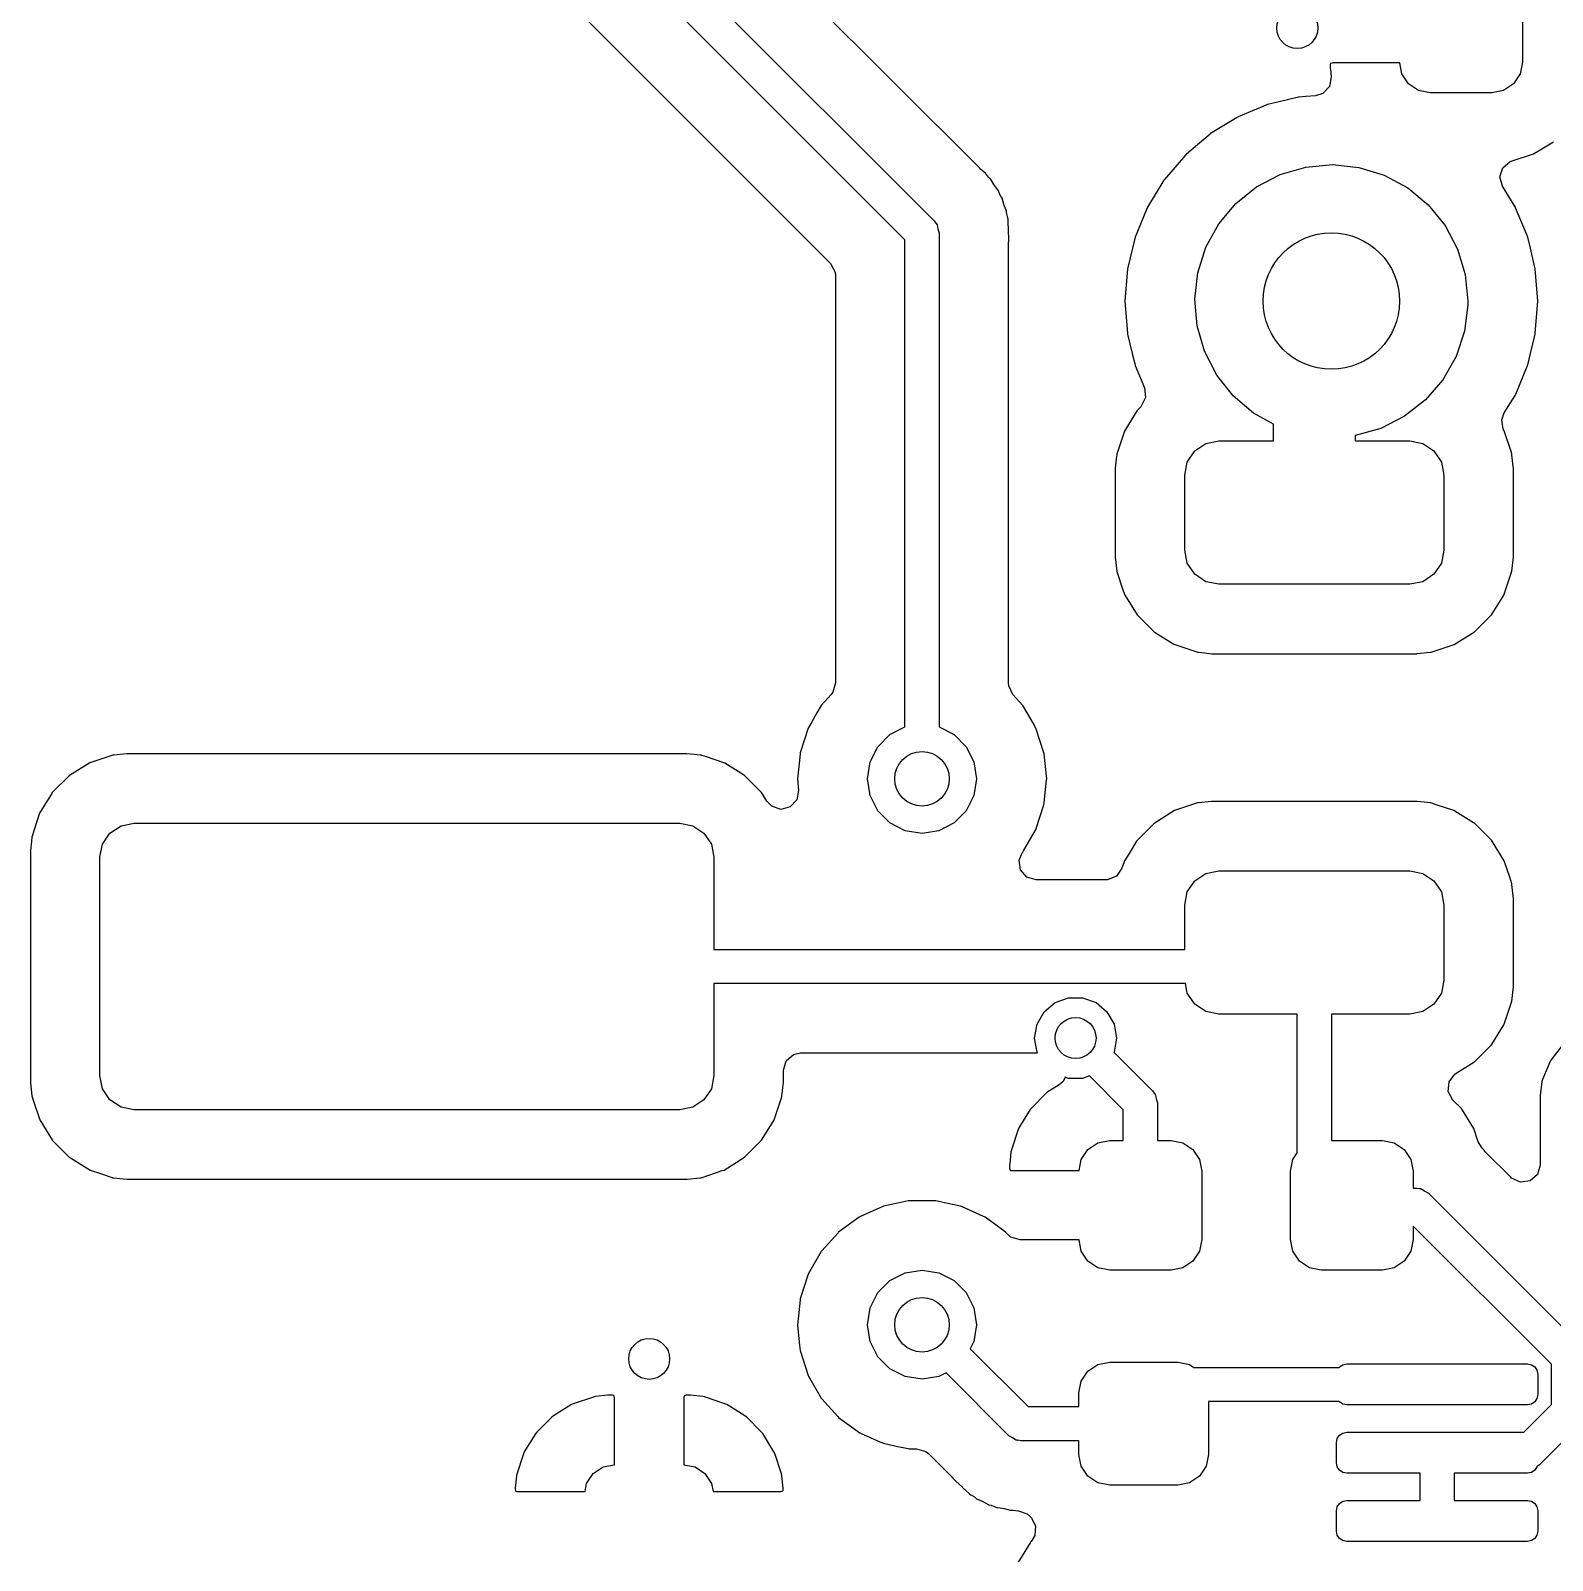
# Model space of a CAD drawing. Extents: x 1.82 to 8.48, y -4.98 to -0.82.
# Drawn here: x 4.2014 to 4.6405, y -2.2825 to -1.8413 of the extents above; entities that cross this region are included whole.
import ezdxf

# ---------------------------------------------------------------- set-up
doc = ezdxf.new("R2010")
doc.units = 0
doc.header["$MEASUREMENT"] = 0
doc.layers.add('BLACK', color=7, linetype='CONTINUOUS')

msp = doc.modelspace()

# ---------------------------------------------------------------- linework, layer by layer
at = {"layer": 'BLACK', "linetype": 'CONTINUOUS'}
for p, q in [((4.45374, -1.90164), (4.30406, -1.75197)), ((4.31798, -1.75197), (4.46214, -1.89613)), ((4.29722, -1.77344), (4.43227, -1.90848)), ((4.4753, -1.88097), (4.42416, -1.82984)), ((4.63189, -1.83071), (4.63189, -1.85039)), ((4.57652, -1.85078), (4.57646, -1.85108)), ((4.57646, -1.85108), (4.57646, -1.85218)), ((4.57646, -1.85218), (4.57647, -1.85244)), ((4.57647, -1.85244), (4.5767, -1.85462)), ((4.57657, -1.85073), (4.57652, -1.85078)), ((4.57717, -1.85055), (4.57657, -1.85073)), ((4.59649, -1.85055), (4.57717, -1.85055)), ((4.59713, -1.85378), (4.59649, -1.85055)), ((4.63189, -1.85039), (4.63122, -1.85378)), ((4.57619, -1.85737), (4.57428, -1.85941)), ((4.5767, -1.85462), (4.57619, -1.85737)), ((4.59905, -1.85666), (4.59713, -1.85378)), ((4.60193, -1.85858), (4.59905, -1.85666)), ((4.6293, -1.85666), (4.62642, -1.85858)), ((4.63122, -1.85378), (4.6293, -1.85666)), ((4.56172, -1.86183), (4.55836, -1.86263)), ((4.56726, -1.8605), (4.56172, -1.86183)), ((4.56745, -1.86045), (4.56726, -1.8605)), ((4.56726, -1.8605), (4.56726, -1.8605)), ((4.56938, -1.8603), (4.56745, -1.86045)), ((4.57215, -1.86008), (4.56938, -1.8603)), ((4.57428, -1.85941), (4.57215, -1.86008)), ((4.60531, -1.85925), (4.60193, -1.85858)), ((4.62303, -1.85925), (4.60531, -1.85925)), ((4.62642, -1.85858), (4.62303, -1.85925)), ((4.54956, -1.86631), (4.54192, -1.87099)), ((4.54973, -1.86621), (4.54956, -1.86631)), ((4.54991, -1.86614), (4.54973, -1.86621)), ((4.55818, -1.86271), (4.54991, -1.86614)), ((4.54991, -1.86614), (4.54991, -1.86614)), ((4.55836, -1.86263), (4.55818, -1.86271)), ((4.55818, -1.86271), (4.55818, -1.86271)), ((4.54192, -1.87099), (4.54176, -1.8711)), ((4.54192, -1.87099), (4.54192, -1.87099)), ((4.53812, -1.8742), (4.535, -1.87687)), ((4.54176, -1.8711), (4.53812, -1.8742)), ((4.6356, -1.87655), (4.64083, -1.87332)), ((4.53465, -1.87717), (4.52858, -1.88427)), ((4.535, -1.87687), (4.53465, -1.87717)), ((4.62624, -1.88081), (4.6284, -1.87902)), ((4.6284, -1.87902), (4.62897, -1.87884)), ((4.62897, -1.87883), (4.63508, -1.8768)), ((4.62897, -1.87884), (4.62897, -1.87883)), ((4.63508, -1.8768), (4.6356, -1.87655)), ((4.47565, -1.88129), (4.4753, -1.88097)), ((4.47699, -1.8824), (4.47565, -1.88129)), ((4.47728, -1.88281), (4.47699, -1.8824)), ((4.47746, -1.88304), (4.47728, -1.88281)), ((4.47796, -1.88363), (4.47746, -1.88304)), ((4.47853, -1.8842), (4.47796, -1.88363)), ((4.47868, -1.88447), (4.47853, -1.8842)), ((4.55521, -1.88635), (4.56202, -1.88279)), ((4.56202, -1.88279), (4.56939, -1.88062)), ((4.56939, -1.88062), (4.57705, -1.87992)), ((4.57705, -1.87992), (4.58469, -1.88073)), ((4.58469, -1.88073), (4.59203, -1.883)), ((4.59203, -1.883), (4.59879, -1.88665)), ((4.6254, -1.88347), (4.62624, -1.88081)), ((4.62613, -1.88617), (4.6254, -1.88347)), ((4.47941, -1.8857), (4.47868, -1.88447)), ((4.47868, -1.88447), (4.47868, -1.88447)), ((4.47967, -1.88609), (4.47941, -1.8857)), ((4.48069, -1.8875), (4.47967, -1.88609)), ((4.48098, -1.88824), (4.48069, -1.8875)), ((4.48133, -1.88894), (4.48098, -1.88824)), ((4.52847, -1.88444), (4.524, -1.89174)), ((4.52858, -1.88427), (4.52847, -1.88444)), ((4.52847, -1.88444), (4.52847, -1.88444)), ((4.54923, -1.89116), (4.55521, -1.88635)), ((4.59879, -1.88665), (4.60471, -1.89155)), ((4.62975, -1.89208), (4.62613, -1.88617)), ((4.48156, -1.88933), (4.48133, -1.88894)), ((4.48173, -1.88962), (4.48156, -1.88933)), ((4.48203, -1.89063), (4.48173, -1.88962)), ((4.48222, -1.89129), (4.48203, -1.89063)), ((4.48237, -1.89174), (4.48222, -1.89129)), ((4.4829, -1.89306), (4.48237, -1.89174)), ((4.48301, -1.89335), (4.4829, -1.89306)), ((4.4829, -1.89306), (4.4829, -1.89306)), ((4.52362, -1.89243), (4.52081, -1.89921)), ((4.52369, -1.89225), (4.52362, -1.89243)), ((4.52362, -1.89243), (4.52362, -1.89243)), ((4.524, -1.89174), (4.52369, -1.89225)), ((4.54429, -1.89705), (4.54923, -1.89116)), ((4.60471, -1.89155), (4.60956, -1.8975)), ((4.62985, -1.89225), (4.62975, -1.89208)), ((4.62975, -1.89208), (4.62975, -1.89208)), ((4.62993, -1.89243), (4.62985, -1.89225)), ((4.63274, -1.89921), (4.62993, -1.89243)), ((4.62993, -1.89243), (4.62993, -1.89243)), ((4.46214, -1.89613), (4.46267, -1.89683)), ((4.46267, -1.89683), (4.4628, -1.89695)), ((4.4628, -1.89695), (4.46283, -1.89705)), ((4.46283, -1.89705), (4.46299, -1.89726)), ((4.46299, -1.89726), (4.46324, -1.89844)), ((4.48305, -1.89366), (4.48301, -1.89335)), ((4.48311, -1.89415), (4.48305, -1.89366)), ((4.48327, -1.89491), (4.48311, -1.89415)), ((4.4834, -1.89537), (4.48327, -1.89491)), ((4.48349, -1.89567), (4.4834, -1.89537)), ((4.4834, -1.89537), (4.4834, -1.89537)), ((4.48354, -1.89729), (4.48349, -1.89567)), ((4.48355, -1.89741), (4.48354, -1.89729)), ((4.48358, -1.89788), (4.48355, -1.89741)), ((4.54059, -1.90378), (4.54429, -1.89705)), ((4.60956, -1.8975), (4.61317, -1.90429)), ((4.45374, -2.04214), (4.45374, -1.90164)), ((4.46324, -1.89844), (4.46358, -1.89961)), ((4.46358, -1.89961), (4.46358, -2.04214)), ((4.4836, -1.89804), (4.48358, -1.89788)), ((4.4836, -1.89914), (4.4836, -1.89804)), ((4.4836, -1.89929), (4.4836, -1.89914)), ((4.48366, -1.90103), (4.4836, -1.89929)), ((4.48369, -1.90197), (4.48366, -1.90103)), ((4.52011, -1.90088), (4.51936, -1.90404)), ((4.52081, -1.89921), (4.52011, -1.90088)), ((4.63343, -1.90088), (4.63274, -1.89921)), ((4.63419, -1.90404), (4.63343, -1.90088)), ((4.4836, -1.90271), (4.48362, -1.90227)), ((4.4836, -2.02943), (4.4836, -1.90271)), ((4.48362, -1.90227), (4.48369, -1.90197)), ((4.51936, -1.90404), (4.51803, -1.90957)), ((4.53826, -1.91111), (4.54059, -1.90378)), ((4.61317, -1.90429), (4.61539, -1.91164)), ((4.63552, -1.90957), (4.63419, -1.90404)), ((4.43227, -1.90848), (4.43361, -1.91094)), ((4.51793, -1.90997), (4.5172, -1.91929)), ((4.51803, -1.90957), (4.51793, -1.90997)), ((4.63561, -1.90997), (4.63552, -1.90957)), ((4.63635, -1.91929), (4.63561, -1.90997)), ((4.43361, -1.91094), (4.43372, -1.91199)), ((4.43372, -1.91199), (4.43372, -2.02943)), ((4.53741, -1.91874), (4.53826, -1.91111)), ((4.61539, -1.91164), (4.61614, -1.91929)), ((4.5172, -1.91929), (4.51793, -1.92861)), ((4.53805, -1.9264), (4.53741, -1.91874)), ((4.61614, -1.91929), (4.61613, -1.92039)), ((4.63561, -1.92861), (4.63635, -1.91929)), ((4.61613, -1.92039), (4.61516, -1.92801)), ((4.54017, -1.93378), (4.53805, -1.9264)), ((4.61516, -1.92801), (4.61274, -1.9353)), ((4.51793, -1.92861), (4.51798, -1.9288)), ((4.51798, -1.9288), (4.51798, -1.9288)), ((4.51798, -1.9288), (4.51931, -1.93437)), ((4.63423, -1.93437), (4.63557, -1.9288)), ((4.63557, -1.9288), (4.63561, -1.92861)), ((4.63557, -1.9288), (4.63557, -1.9288)), ((4.51931, -1.93437), (4.52011, -1.9377)), ((4.54368, -1.94062), (4.54017, -1.93378)), ((4.61274, -1.9353), (4.60894, -1.94199)), ((4.63343, -1.9377), (4.63423, -1.93437)), ((4.52011, -1.9377), (4.52019, -1.93788)), ((4.52019, -1.93788), (4.52019, -1.93788)), ((4.52019, -1.93788), (4.52287, -1.94435)), ((4.54845, -1.94664), (4.54368, -1.94062)), ((4.62995, -1.9461), (4.63335, -1.93788)), ((4.63335, -1.93788), (4.63343, -1.9377)), ((4.63335, -1.93788), (4.63335, -1.93788)), ((4.52287, -1.94435), (4.52317, -1.94713)), ((4.60894, -1.94199), (4.60392, -1.9478)), ((4.52121, -1.95034), (4.5207, -1.95085)), ((4.5218, -1.94975), (4.52121, -1.95034)), ((4.52317, -1.94713), (4.5218, -1.94975)), ((4.5543, -1.95162), (4.54845, -1.94664)), ((4.60392, -1.9478), (4.59787, -1.95253)), ((4.62664, -1.95157), (4.62975, -1.9465)), ((4.62975, -1.9465), (4.62985, -1.94634)), ((4.62975, -1.9465), (4.62975, -1.9465)), ((4.62985, -1.94634), (4.62995, -1.9461)), ((4.52055, -1.9511), (4.51819, -1.95491)), ((4.5207, -1.95085), (4.52055, -1.9511)), ((4.52055, -1.9511), (4.52055, -1.9511)), ((4.56004, -1.95483), (4.5543, -1.95162)), ((4.56004, -1.95965), (4.56004, -1.95483)), ((4.59787, -1.95253), (4.59101, -1.956)), ((4.62596, -1.95351), (4.62664, -1.95157)), ((4.62638, -1.95627), (4.62596, -1.95351)), ((4.51626, -1.95913), (4.51513, -1.96254)), ((4.51704, -1.95678), (4.51626, -1.95913)), ((4.51819, -1.95491), (4.51704, -1.95678)), ((4.59101, -1.956), (4.58366, -1.95805)), ((4.58366, -1.95805), (4.58366, -1.95965)), ((4.62648, -1.95649), (4.62638, -1.95627)), ((4.62664, -1.95673), (4.62648, -1.95649)), ((4.62673, -1.95701), (4.62664, -1.95673)), ((4.62863, -1.96272), (4.62673, -1.95701)), ((4.62673, -1.95701), (4.62673, -1.95701)), ((4.51482, -1.96366), (4.51479, -1.964)), ((4.51485, -1.96339), (4.51482, -1.96366)), ((4.51482, -1.96366), (4.51482, -1.96366)), ((4.51513, -1.96254), (4.51485, -1.96339)), ((4.5352, -1.96572), (4.53733, -1.96253)), ((4.53733, -1.96253), (4.54052, -1.96039)), ((4.54052, -1.96039), (4.54429, -1.95965)), ((4.54429, -1.95965), (4.56004, -1.95965)), ((4.58366, -1.95965), (4.59941, -1.95965)), ((4.59941, -1.95965), (4.60318, -1.96039)), ((4.60318, -1.96039), (4.60637, -1.96253)), ((4.60637, -1.96253), (4.6085, -1.96572)), ((4.62884, -1.96334), (4.62863, -1.96272)), ((4.62887, -1.96361), (4.62884, -1.96334)), ((4.62922, -1.96705), (4.62887, -1.96361)), ((4.62887, -1.96361), (4.62887, -1.96361)), ((4.51479, -1.964), (4.51443, -1.9675)), ((4.51443, -1.9675), (4.51443, -1.99313)), ((4.53445, -1.96949), (4.5352, -1.96572)), ((4.6085, -1.96572), (4.60925, -1.96949)), ((4.62927, -1.9675), (4.62922, -1.96705)), ((4.62927, -1.99313), (4.62927, -1.9675)), ((4.53445, -1.99114), (4.53445, -1.96949)), ((4.60925, -1.96949), (4.60925, -1.99114)), ((4.51443, -1.99313), (4.51486, -1.99729)), ((4.5352, -1.99491), (4.53445, -1.99114)), ((4.60925, -1.99114), (4.6085, -1.99491)), ((4.62885, -1.99724), (4.62927, -1.99313)), ((4.51486, -1.99729), (4.51495, -1.99755)), ((4.51495, -1.99755), (4.51495, -1.99755)), ((4.51495, -1.99755), (4.51654, -2.00232)), ((4.53733, -1.9981), (4.5352, -1.99491)), ((4.54052, -2.00024), (4.53733, -1.9981)), ((4.60637, -1.9981), (4.60318, -2.00024)), ((4.6085, -1.99491), (4.60637, -1.9981)), ((4.62666, -2.00385), (4.62857, -1.99809)), ((4.62857, -1.99809), (4.62877, -1.9975)), ((4.62877, -1.9975), (4.62885, -1.99724)), ((4.62877, -1.9975), (4.62877, -1.9975)), ((4.51654, -2.00232), (4.51706, -2.0039)), ((4.54429, -2.00098), (4.54052, -2.00024)), ((4.59941, -2.00098), (4.54429, -2.00098)), ((4.60318, -2.00024), (4.59941, -2.00098)), ((4.51706, -2.0039), (4.52073, -2.00982)), ((4.62316, -2.00953), (4.62651, -2.00409)), ((4.62651, -2.00409), (4.62666, -2.00385)), ((4.62651, -2.00409), (4.62651, -2.00409)), ((4.52073, -2.00982), (4.52566, -2.01474)), ((4.61808, -2.0147), (4.623, -2.00978)), ((4.623, -2.00978), (4.62316, -2.00953)), ((4.52566, -2.01474), (4.5259, -2.01489)), ((4.5259, -2.01489), (4.5259, -2.01489)), ((4.5259, -2.01489), (4.5313, -2.01822)), ((4.61216, -2.01837), (4.61808, -2.0147)), ((4.5313, -2.01822), (4.53159, -2.01839)), ((4.53159, -2.01839), (4.53449, -2.01935)), ((4.53449, -2.01935), (4.53794, -2.0205)), ((4.53794, -2.0205), (4.53794, -2.0205)), ((4.53794, -2.0205), (4.53819, -2.02058)), ((4.53819, -2.02058), (4.53846, -2.02061)), ((4.53846, -2.02061), (4.53846, -2.02061)), ((4.53846, -2.02061), (4.54016, -2.02078)), ((4.54016, -2.02078), (4.54231, -2.021)), ((4.54231, -2.021), (4.60139, -2.021)), ((4.60139, -2.021), (4.60152, -2.02099)), ((4.60152, -2.02099), (4.60529, -2.0206)), ((4.60152, -2.02099), (4.60152, -2.02099)), ((4.60529, -2.0206), (4.60556, -2.02057)), ((4.60529, -2.0206), (4.60529, -2.0206)), ((4.60556, -2.02057), (4.60582, -2.02049)), ((4.60582, -2.02049), (4.61102, -2.01875)), ((4.60582, -2.02049), (4.60582, -2.02049)), ((4.61102, -2.01875), (4.61216, -2.01837)), ((4.43372, -2.02943), (4.43293, -2.03211)), ((4.48367, -2.03023), (4.4836, -2.02943)), ((4.43245, -2.03275), (4.42957, -2.03595)), ((4.43293, -2.03211), (4.43245, -2.03275)), ((4.48488, -2.03275), (4.48367, -2.03023)), ((4.48776, -2.03595), (4.48488, -2.03275)), ((4.42833, -2.03809), (4.42672, -2.04088)), ((4.42957, -2.03595), (4.42833, -2.03809)), ((4.48899, -2.03809), (4.48776, -2.03595)), ((4.4906, -2.04088), (4.48899, -2.03809)), ((4.42581, -2.04246), (4.42348, -2.04961)), ((4.42672, -2.04088), (4.42581, -2.04246)), ((4.4494, -2.04435), (4.45374, -2.04214)), ((4.46358, -2.04214), (4.46792, -2.04435)), ((4.49152, -2.04246), (4.4906, -2.04088)), ((4.49384, -2.04961), (4.49152, -2.04246)), ((4.44592, -2.04783), (4.4494, -2.04435)), ((4.46792, -2.04435), (4.4714, -2.04783)), ((4.22455, -2.05049), (4.21855, -2.0525)), ((4.22489, -2.05038), (4.22455, -2.05049)), ((4.22515, -2.05029), (4.22489, -2.05038)), ((4.22489, -2.05038), (4.22489, -2.05038)), ((4.22542, -2.05027), (4.22515, -2.05029)), ((4.22919, -2.04988), (4.22542, -2.05027)), ((4.22542, -2.05027), (4.22542, -2.05027)), ((4.22931, -2.04986), (4.22919, -2.04988)), ((4.22919, -2.04988), (4.22919, -2.04988)), ((4.39076, -2.04986), (4.22931, -2.04986)), ((4.39291, -2.05008), (4.39076, -2.04986)), ((4.39461, -2.05026), (4.39291, -2.05008)), ((4.39488, -2.05028), (4.39461, -2.05026)), ((4.39461, -2.05026), (4.39461, -2.05026)), ((4.39513, -2.05037), (4.39488, -2.05028)), ((4.39644, -2.0508), (4.39513, -2.05037)), ((4.39513, -2.05037), (4.39513, -2.05037)), ((4.40149, -2.05248), (4.39644, -2.0508)), ((4.42346, -2.04987), (4.42316, -2.0527)), ((4.42348, -2.04961), (4.42346, -2.04987)), ((4.42346, -2.04987), (4.42346, -2.04987)), ((4.44368, -2.05222), (4.44592, -2.04783)), ((4.4714, -2.04783), (4.47364, -2.05222)), ((4.49387, -2.04987), (4.49384, -2.04961)), ((4.49416, -2.0527), (4.49387, -2.04987)), ((4.49387, -2.04987), (4.49387, -2.04987)), ((4.21262, -2.05616), (4.2077, -2.06109)), ((4.21855, -2.0525), (4.21262, -2.05616)), ((4.40173, -2.05263), (4.40149, -2.05248)), ((4.40717, -2.05598), (4.40173, -2.05263)), ((4.40173, -2.05263), (4.40173, -2.05263)), ((4.40741, -2.05613), (4.40717, -2.05598)), ((4.41234, -2.06105), (4.40741, -2.05613)), ((4.42316, -2.0527), (4.4227, -2.05709)), ((4.44291, -2.05709), (4.44368, -2.05222)), ((4.47364, -2.05222), (4.47441, -2.05709)), ((4.49463, -2.05709), (4.49416, -2.0527)), ((4.42305, -2.06043), (4.42255, -2.06318)), ((4.4227, -2.05709), (4.42305, -2.06043)), ((4.44368, -2.06195), (4.44291, -2.05709)), ((4.47441, -2.05709), (4.47364, -2.06195)), ((4.49389, -2.06406), (4.4946, -2.05735)), ((4.4946, -2.05735), (4.49463, -2.05709)), ((4.4946, -2.05735), (4.4946, -2.05735)), ((4.20528, -2.06502), (4.20405, -2.06702)), ((4.20755, -2.06134), (4.20528, -2.06502)), ((4.2077, -2.06109), (4.20755, -2.06134)), ((4.20755, -2.06134), (4.20755, -2.06134)), ((4.41249, -2.06129), (4.41234, -2.06105)), ((4.4139, -2.06356), (4.41249, -2.06129)), ((4.41528, -2.06502), (4.4139, -2.06356)), ((4.41793, -2.06591), (4.41528, -2.06502)), ((4.42255, -2.06318), (4.42064, -2.06522)), ((4.44592, -2.06634), (4.44368, -2.06195)), ((4.47364, -2.06195), (4.4714, -2.06634)), ((4.49152, -2.07171), (4.49384, -2.06456)), ((4.49384, -2.06456), (4.49389, -2.06406)), ((4.53789, -2.06416), (4.5347, -2.06522)), ((4.53814, -2.06407), (4.53789, -2.06416)), ((4.53789, -2.06416), (4.53789, -2.06416)), ((4.53841, -2.06405), (4.53814, -2.06407)), ((4.54218, -2.06365), (4.53841, -2.06405)), ((4.53841, -2.06405), (4.53841, -2.06405)), ((4.54231, -2.06364), (4.54218, -2.06365)), ((4.54218, -2.06365), (4.54218, -2.06365)), ((4.60139, -2.06364), (4.54231, -2.06364)), ((4.60354, -2.06386), (4.60139, -2.06364)), ((4.60524, -2.06404), (4.60354, -2.06386)), ((4.60551, -2.06406), (4.60524, -2.06404)), ((4.60524, -2.06404), (4.60524, -2.06404)), ((4.60576, -2.06415), (4.60551, -2.06406)), ((4.60702, -2.06456), (4.60576, -2.06415)), ((4.60576, -2.06415), (4.60576, -2.06415)), ((4.61212, -2.06626), (4.60702, -2.06456)), ((4.20405, -2.06702), (4.20308, -2.06994)), ((4.42064, -2.06522), (4.41793, -2.06591)), ((4.4494, -2.06983), (4.44592, -2.06634)), ((4.4714, -2.06634), (4.46792, -2.06983)), ((4.53154, -2.06628), (4.52562, -2.06994)), ((4.5347, -2.06522), (4.53154, -2.06628)), ((4.61236, -2.06641), (4.61212, -2.06626)), ((4.6178, -2.06976), (4.61236, -2.06641)), ((4.61236, -2.06641), (4.61236, -2.06641)), ((4.20183, -2.0739), (4.20171, -2.07512)), ((4.20186, -2.07363), (4.20183, -2.0739)), ((4.20183, -2.0739), (4.20183, -2.0739)), ((4.20196, -2.07332), (4.20186, -2.07363)), ((4.20308, -2.06994), (4.20196, -2.07332)), ((4.22221, -2.07596), (4.22434, -2.07276)), ((4.22434, -2.07276), (4.22753, -2.07063)), ((4.22753, -2.07063), (4.2313, -2.06988)), ((4.2313, -2.06988), (4.38878, -2.06988)), ((4.38878, -2.06988), (4.39255, -2.07063)), ((4.39255, -2.07063), (4.39574, -2.07276)), ((4.39574, -2.07276), (4.39787, -2.07596)), ((4.45379, -2.07206), (4.4494, -2.06983)), ((4.45866, -2.07283), (4.45379, -2.07206)), ((4.46353, -2.07206), (4.45866, -2.07283)), ((4.46792, -2.06983), (4.46353, -2.07206)), ((4.48796, -2.07787), (4.49139, -2.07194)), ((4.49139, -2.07194), (4.49152, -2.07171)), ((4.49139, -2.07194), (4.49139, -2.07194)), ((4.52562, -2.06994), (4.5207, -2.07487)), ((4.61804, -2.06991), (4.6178, -2.06976)), ((4.61825, -2.07011), (4.61804, -2.06991)), ((4.62172, -2.07358), (4.61825, -2.07011)), ((4.62297, -2.07483), (4.62172, -2.07358)), ((4.20171, -2.07512), (4.20144, -2.07774)), ((4.20144, -2.07774), (4.20144, -2.1447)), ((4.22146, -2.07972), (4.22221, -2.07596)), ((4.39787, -2.07596), (4.39862, -2.07972)), ((4.4867, -2.08061), (4.48759, -2.07841)), ((4.48759, -2.07841), (4.48776, -2.07823)), ((4.48776, -2.07823), (4.48796, -2.07787)), ((4.52055, -2.07512), (4.5184, -2.0786)), ((4.5207, -2.07487), (4.52055, -2.07512)), ((4.52055, -2.07512), (4.52055, -2.07512)), ((4.62664, -2.08075), (4.62297, -2.07483)), ((4.22146, -2.14272), (4.22146, -2.07972)), ((4.39862, -2.07972), (4.39862, -2.1063)), ((4.4871, -2.08338), (4.4867, -2.08061)), ((4.51695, -2.08107), (4.51635, -2.08288)), ((4.51704, -2.0808), (4.51695, -2.08107)), ((4.5184, -2.0786), (4.51704, -2.0808)), ((4.62673, -2.08102), (4.62664, -2.08075)), ((4.62822, -2.08549), (4.62673, -2.08102)), ((4.48893, -2.08549), (4.4871, -2.08338)), ((4.49161, -2.08628), (4.48893, -2.08549)), ((4.51164, -2.08628), (4.49161, -2.08628)), ((4.51218, -2.08625), (4.51164, -2.08628)), ((4.51476, -2.08518), (4.51218, -2.08625)), ((4.51635, -2.08288), (4.51476, -2.08518)), ((4.5352, -2.08974), (4.53733, -2.08654)), ((4.53733, -2.08654), (4.54052, -2.08441)), ((4.54052, -2.08441), (4.54429, -2.08366)), ((4.54429, -2.08366), (4.59941, -2.08366)), ((4.59941, -2.08366), (4.60318, -2.08441)), ((4.60318, -2.08441), (4.60637, -2.08654)), ((4.60637, -2.08654), (4.6085, -2.08974)), ((4.62884, -2.08736), (4.62822, -2.08549)), ((4.53445, -2.0935), (4.5352, -2.08974)), ((4.6085, -2.08974), (4.60925, -2.0935)), ((4.62887, -2.08763), (4.62884, -2.08736)), ((4.62921, -2.09089), (4.62887, -2.08763)), ((4.62887, -2.08763), (4.62887, -2.08763)), ((4.62927, -2.09152), (4.62921, -2.09089)), ((4.62927, -2.11714), (4.62927, -2.09152)), ((4.53445, -2.1063), (4.53445, -2.0935)), ((4.60925, -2.0935), (4.60925, -2.11516)), ((4.39862, -2.1063), (4.53445, -2.1063)), ((4.53464, -2.11614), (4.39862, -2.11614)), ((4.39862, -2.11614), (4.39862, -2.14272)), ((4.5352, -2.11892), (4.53464, -2.11614)), ((4.60925, -2.11516), (4.6085, -2.11892)), ((4.62885, -2.12125), (4.62927, -2.11714)), ((4.4939, -2.12428), (4.49705, -2.12164)), ((4.49705, -2.12164), (4.5009, -2.12024)), ((4.5009, -2.12024), (4.505, -2.12024)), ((4.505, -2.12024), (4.50886, -2.12164)), ((4.50886, -2.12164), (4.512, -2.12428)), ((4.53733, -2.12212), (4.5352, -2.11892)), ((4.54052, -2.12425), (4.53733, -2.12212)), ((4.60637, -2.12212), (4.60318, -2.12425)), ((4.6085, -2.11892), (4.60637, -2.12212)), ((4.62666, -2.12786), (4.62885, -2.12125)), ((4.49185, -2.12783), (4.4939, -2.12428)), ((4.512, -2.12428), (4.51405, -2.12783)), ((4.54429, -2.125), (4.54052, -2.12425)), ((4.56693, -2.125), (4.54429, -2.125)), ((4.56693, -2.16495), (4.56693, -2.125)), ((4.59941, -2.125), (4.57677, -2.125)), ((4.57677, -2.125), (4.57677, -2.16142)), ((4.60318, -2.12425), (4.59941, -2.125)), ((4.49114, -2.13187), (4.49185, -2.12783)), ((4.51405, -2.12783), (4.51476, -2.13187)), ((4.62316, -2.13355), (4.62651, -2.12811)), ((4.62651, -2.12811), (4.62666, -2.12786)), ((4.62651, -2.12811), (4.62651, -2.12811)), ((4.49185, -2.13591), (4.49114, -2.13187)), ((4.51476, -2.13187), (4.51405, -2.13591)), ((4.61808, -2.13872), (4.623, -2.13379)), ((4.623, -2.13379), (4.62316, -2.13355)), ((4.64337, -2.13399), (4.64009, -2.13827)), ((4.41864, -2.14112), (4.41943, -2.13844)), ((4.41943, -2.13844), (4.42154, -2.13661)), ((4.42154, -2.13661), (4.4236, -2.13616)), ((4.4236, -2.13616), (4.492, -2.13616)), ((4.492, -2.13616), (4.49185, -2.13591)), ((4.51405, -2.13591), (4.51402, -2.13597)), ((4.51402, -2.13597), (4.52513, -2.14709)), ((4.61275, -2.14202), (4.61784, -2.13887)), ((4.61784, -2.13887), (4.61808, -2.13872)), ((4.63977, -2.13882), (4.6377, -2.14381)), ((4.64009, -2.13827), (4.63977, -2.13882)), ((4.22221, -2.14648), (4.22146, -2.14272)), ((4.39862, -2.14272), (4.39787, -2.14648)), ((4.41864, -2.1447), (4.41864, -2.14112)), ((4.49939, -2.14437), (4.49825, -2.14534)), ((4.49994, -2.14315), (4.49939, -2.14437)), ((4.5009, -2.1435), (4.49994, -2.14315)), ((4.505, -2.1435), (4.5009, -2.1435)), ((4.50693, -2.1428), (4.505, -2.1435)), ((4.51673, -2.15261), (4.50693, -2.1428)), ((4.61051, -2.1473), (4.61071, -2.14451)), ((4.61071, -2.14451), (4.61238, -2.14227)), ((4.61238, -2.14227), (4.61275, -2.14202)), ((4.63754, -2.14443), (4.63701, -2.14843)), ((4.6377, -2.14381), (4.63754, -2.14443)), ((4.20144, -2.1447), (4.20145, -2.14483)), ((4.20145, -2.14483), (4.20145, -2.14483)), ((4.20145, -2.14483), (4.20184, -2.14859)), ((4.20184, -2.14859), (4.20187, -2.14886)), ((4.20187, -2.14886), (4.20195, -2.14912)), ((4.22434, -2.14968), (4.22221, -2.14648)), ((4.39787, -2.14648), (4.39574, -2.14968)), ((4.41814, -2.14907), (4.41822, -2.14881)), ((4.41822, -2.14881), (4.41825, -2.14854)), ((4.41825, -2.14854), (4.41848, -2.14626)), ((4.41848, -2.14626), (4.41864, -2.1447)), ((4.49454, -2.14771), (4.4902, -2.15206)), ((4.49499, -2.14735), (4.49454, -2.14771)), ((4.49825, -2.14534), (4.49499, -2.14735)), ((4.52513, -2.14709), (4.52566, -2.14779)), ((4.52566, -2.14779), (4.52579, -2.14791)), ((4.52579, -2.14791), (4.52583, -2.14802)), ((4.52583, -2.14802), (4.52598, -2.14822)), ((4.52598, -2.14822), (4.52623, -2.14941)), ((4.61185, -2.14975), (4.61051, -2.1473)), ((4.63701, -2.14843), (4.63699, -2.14876)), ((4.63699, -2.14876), (4.63699, -2.16851)), ((4.20195, -2.14912), (4.20195, -2.14912)), ((4.20195, -2.14912), (4.20216, -2.14975)), ((4.20216, -2.14975), (4.20407, -2.15547)), ((4.22753, -2.15181), (4.22434, -2.14968)), ((4.2313, -2.15256), (4.22753, -2.15181)), ((4.38878, -2.15256), (4.2313, -2.15256)), ((4.39255, -2.15181), (4.38878, -2.15256)), ((4.39574, -2.14968), (4.39255, -2.15181)), ((4.41603, -2.15542), (4.41812, -2.14912)), ((4.41812, -2.14912), (4.41814, -2.14907)), ((4.41814, -2.14907), (4.41814, -2.14907)), ((4.48984, -2.15251), (4.48661, -2.15775)), ((4.4902, -2.15206), (4.48984, -2.15251)), ((4.51673, -2.16142), (4.51673, -2.15261)), ((4.52623, -2.14941), (4.52657, -2.15057)), ((4.52657, -2.15057), (4.52657, -2.16142)), ((4.61432, -2.15222), (4.61185, -2.14975)), ((4.61786, -2.15794), (4.61432, -2.15222)), ((4.20407, -2.15547), (4.20774, -2.16139)), ((4.41445, -2.15799), (4.41588, -2.15567)), ((4.41588, -2.15567), (4.41603, -2.15542)), ((4.41588, -2.15567), (4.41588, -2.15567)), ((4.48661, -2.15775), (4.48637, -2.15827)), ((4.20774, -2.16139), (4.21267, -2.16631)), ((4.40745, -2.16628), (4.41237, -2.16135)), ((4.41237, -2.16135), (4.41445, -2.15799)), ((4.48637, -2.15827), (4.48443, -2.16413)), ((4.50653, -2.16401), (4.50941, -2.16209)), ((4.50941, -2.16209), (4.5128, -2.16142)), ((4.5128, -2.16142), (4.51673, -2.16142)), ((4.52657, -2.16142), (4.53051, -2.16142)), ((4.53051, -2.16142), (4.5339, -2.16209)), ((4.5339, -2.16209), (4.53678, -2.16401)), ((4.57677, -2.16142), (4.59154, -2.16142)), ((4.59154, -2.16142), (4.59493, -2.16209)), ((4.59493, -2.16209), (4.5978, -2.16401)), ((4.61907, -2.16155), (4.61786, -2.15794)), ((4.61915, -2.16181), (4.61907, -2.16155)), ((4.62031, -2.16362), (4.61915, -2.16181)), ((4.21267, -2.16631), (4.21291, -2.16646)), ((4.21291, -2.16646), (4.21291, -2.16646)), ((4.21291, -2.16646), (4.21831, -2.16979)), ((4.40153, -2.16994), (4.40745, -2.16628)), ((4.48432, -2.16465), (4.48395, -2.16823)), ((4.48443, -2.16413), (4.48432, -2.16465)), ((4.50461, -2.16689), (4.50653, -2.16401)), ((4.53678, -2.16401), (4.5387, -2.16689)), ((4.56563, -2.16689), (4.56693, -2.16495)), ((4.5978, -2.16401), (4.59972, -2.16689)), ((4.62029, -2.16364), (4.62031, -2.16362)), ((4.62044, -2.16382), (4.62029, -2.16364)), ((4.62046, -2.16385), (4.62044, -2.16382)), ((4.62072, -2.16409), (4.62046, -2.16385)), ((4.62088, -2.16435), (4.62072, -2.16409)), ((4.62118, -2.16468), (4.62088, -2.16435)), ((4.62852, -2.17202), (4.62118, -2.16468)), ((4.21831, -2.16979), (4.21859, -2.16997)), ((4.21859, -2.16997), (4.22157, -2.17095)), ((4.22157, -2.17095), (4.22495, -2.17207)), ((4.39519, -2.17206), (4.40101, -2.17012)), ((4.40101, -2.17012), (4.40153, -2.16994)), ((4.48395, -2.16823), (4.48394, -2.16848)), ((4.48394, -2.16848), (4.48394, -2.1694)), ((4.48394, -2.1694), (4.48411, -2.17)), ((4.48411, -2.17), (4.48417, -2.17005)), ((4.48417, -2.17005), (4.48447, -2.17012)), ((4.48447, -2.17012), (4.50397, -2.17012)), ((4.50397, -2.17012), (4.50461, -2.16689)), ((4.5387, -2.16689), (4.53937, -2.17028)), ((4.53937, -2.17028), (4.53937, -2.18996)), ((4.56496, -2.17028), (4.56563, -2.16689)), ((4.56496, -2.18996), (4.56496, -2.17028)), ((4.59972, -2.16689), (4.60039, -2.17028)), ((4.60039, -2.17028), (4.60039, -2.1752)), ((4.63699, -2.16851), (4.6362, -2.17119)), ((4.22495, -2.17207), (4.22495, -2.17207)), ((4.22495, -2.17207), (4.2252, -2.17216)), ((4.2252, -2.17216), (4.22547, -2.17218)), ((4.22547, -2.17218), (4.22547, -2.17218)), ((4.22547, -2.17218), (4.22717, -2.17236)), ((4.22717, -2.17236), (4.22931, -2.17258)), ((4.22931, -2.17258), (4.39076, -2.17258)), ((4.39076, -2.17258), (4.39089, -2.17257)), ((4.39089, -2.17257), (4.39466, -2.17217)), ((4.39089, -2.17257), (4.39089, -2.17257)), ((4.39466, -2.17217), (4.39493, -2.17215)), ((4.39466, -2.17217), (4.39466, -2.17217)), ((4.39493, -2.17215), (4.39519, -2.17206)), ((4.39519, -2.17206), (4.39519, -2.17206)), ((4.60039, -2.1752), (4.60135, -2.1752)), ((4.60135, -2.1752), (4.60222, -2.17532)), ((4.60222, -2.17532), (4.6024, -2.17531)), ((4.6024, -2.17531), (4.60249, -2.17536)), ((4.60249, -2.17536), (4.60275, -2.1754)), ((4.60275, -2.1754), (4.60377, -2.17606)), ((4.62878, -2.17226), (4.62852, -2.17202)), ((4.63132, -2.17342), (4.62878, -2.17226)), ((4.63409, -2.17302), (4.63132, -2.17342)), ((4.6362, -2.17119), (4.63409, -2.17302)), ((4.45122, -2.17958), (4.44755, -2.18036)), ((4.45465, -2.17885), (4.45122, -2.17958)), ((4.4549, -2.1788), (4.45465, -2.17885)), ((4.45465, -2.17885), (4.45465, -2.17885)), ((4.46242, -2.1788), (4.4549, -2.1788)), ((4.46267, -2.17885), (4.46242, -2.1788)), ((4.4661, -2.17958), (4.46267, -2.17885)), ((4.46267, -2.17885), (4.46267, -2.17885)), ((4.46978, -2.18036), (4.4661, -2.17958)), ((4.60377, -2.17606), (4.60483, -2.17664)), ((4.60483, -2.17664), (4.64866, -2.22047)), ((4.44047, -2.18357), (4.43879, -2.1848)), ((4.44068, -2.18342), (4.44047, -2.18357)), ((4.44047, -2.18357), (4.44047, -2.18357)), ((4.44092, -2.18331), (4.44068, -2.18342)), ((4.44731, -2.18047), (4.44092, -2.18331)), ((4.44092, -2.18331), (4.44092, -2.18331)), ((4.44755, -2.18036), (4.44731, -2.18047)), ((4.44731, -2.18047), (4.44731, -2.18047)), ((4.47001, -2.18047), (4.46978, -2.18036)), ((4.47641, -2.18331), (4.47001, -2.18047)), ((4.47001, -2.18047), (4.47001, -2.18047)), ((4.47664, -2.18342), (4.47641, -2.18331)), ((4.47641, -2.18331), (4.47641, -2.18331)), ((4.47685, -2.18357), (4.47664, -2.18342)), ((4.48188, -2.18722), (4.47685, -2.18357)), ((4.47685, -2.18357), (4.47685, -2.18357)), ((4.43442, -2.18803), (4.42974, -2.19323)), ((4.4346, -2.18784), (4.43442, -2.18803)), ((4.43442, -2.18803), (4.43442, -2.18803)), ((4.43879, -2.1848), (4.4346, -2.18784)), ((4.48273, -2.18784), (4.48188, -2.18722)), ((4.4829, -2.18803), (4.48273, -2.18784)), ((4.4833, -2.18848), (4.4829, -2.18803)), ((4.4829, -2.18803), (4.4829, -2.18803)), ((4.4843, -2.18933), (4.4833, -2.18848)), ((4.64026, -2.22598), (4.60039, -2.18612)), ((4.60039, -2.18612), (4.60039, -2.18996)), ((4.48699, -2.19012), (4.4843, -2.18933)), ((4.50397, -2.19012), (4.48699, -2.19012)), ((4.50461, -2.19335), (4.50397, -2.19012)), ((4.53937, -2.18996), (4.5387, -2.19335)), ((4.56563, -2.19335), (4.56496, -2.18996)), ((4.60039, -2.18996), (4.59972, -2.19335)), ((4.42957, -2.19343), (4.42581, -2.19994)), ((4.42974, -2.19323), (4.42957, -2.19343)), ((4.50653, -2.19622), (4.50461, -2.19335)), ((4.50941, -2.19814), (4.50653, -2.19622)), ((4.53678, -2.19622), (4.5339, -2.19814)), ((4.5387, -2.19335), (4.53678, -2.19622)), ((4.56756, -2.19622), (4.56563, -2.19335)), ((4.57043, -2.19814), (4.56756, -2.19622)), ((4.5978, -2.19622), (4.59493, -2.19814)), ((4.59972, -2.19335), (4.5978, -2.19622)), ((4.42581, -2.19994), (4.42348, -2.20709)), ((4.44592, -2.20531), (4.4494, -2.20183)), ((4.4494, -2.20183), (4.45379, -2.19959)), ((4.45379, -2.19959), (4.45866, -2.19882)), ((4.45866, -2.19882), (4.46353, -2.19959)), ((4.46353, -2.19959), (4.46792, -2.20183)), ((4.46792, -2.20183), (4.4714, -2.20531)), ((4.5128, -2.19882), (4.50941, -2.19814)), ((4.53051, -2.19882), (4.5128, -2.19882)), ((4.5339, -2.19814), (4.53051, -2.19882)), ((4.57382, -2.19882), (4.57043, -2.19814)), ((4.59154, -2.19882), (4.57382, -2.19882)), ((4.59493, -2.19814), (4.59154, -2.19882)), ((4.44368, -2.2097), (4.44592, -2.20531)), ((4.4714, -2.20531), (4.47364, -2.2097)), ((4.42346, -2.20735), (4.42297, -2.21199)), ((4.42348, -2.20709), (4.42346, -2.20735)), ((4.42346, -2.20735), (4.42346, -2.20735)), ((4.44291, -2.21457), (4.44368, -2.2097)), ((4.47364, -2.2097), (4.47441, -2.21457)), ((4.42297, -2.21199), (4.4227, -2.21457)), ((4.4227, -2.21457), (4.42272, -2.21483)), ((4.42272, -2.21483), (4.42331, -2.22043)), ((4.44368, -2.21943), (4.44291, -2.21457)), ((4.47441, -2.21457), (4.47364, -2.21943)), ((4.44592, -2.22382), (4.44368, -2.21943)), ((4.47364, -2.21943), (4.47258, -2.22152)), ((4.42331, -2.22043), (4.42348, -2.22204)), ((4.42348, -2.22204), (4.42581, -2.2292)), ((4.4494, -2.22731), (4.44592, -2.22382)), ((4.47258, -2.22152), (4.48924, -2.23819)), ((4.45379, -2.22954), (4.4494, -2.22731)), ((4.50461, -2.23086), (4.50653, -2.22799)), ((4.50653, -2.22799), (4.50941, -2.22607)), ((4.50941, -2.22607), (4.5128, -2.22539)), ((4.5128, -2.22539), (4.53248, -2.22539)), ((4.53248, -2.22539), (4.53587, -2.22607)), ((4.53587, -2.22607), (4.53707, -2.22687)), ((4.53707, -2.22687), (4.57903, -2.22687)), ((4.57903, -2.22687), (4.57911, -2.22675)), ((4.57911, -2.22675), (4.58007, -2.22611)), ((4.58007, -2.22611), (4.5812, -2.22589)), ((4.5812, -2.22589), (4.63337, -2.22589)), ((4.63337, -2.22589), (4.6345, -2.22611)), ((4.6345, -2.22611), (4.63545, -2.22675)), ((4.63545, -2.22675), (4.63609, -2.22771)), ((4.63609, -2.22771), (4.63632, -2.22884)), ((4.64026, -2.2376), (4.64026, -2.22598)), ((4.42581, -2.2292), (4.42957, -2.23571)), ((4.45866, -2.23031), (4.45379, -2.22954)), ((4.46353, -2.22954), (4.45866, -2.23031)), ((4.46562, -2.22848), (4.46353, -2.22954)), ((4.48372, -2.24659), (4.46562, -2.22848)), ((4.50394, -2.23425), (4.50461, -2.23086)), ((4.63632, -2.22884), (4.63632, -2.23474)), ((4.36388, -2.23542), (4.35803, -2.23738)), ((4.36441, -2.23531), (4.36388, -2.23542)), ((4.36803, -2.23493), (4.36441, -2.23531)), ((4.36829, -2.23492), (4.36803, -2.23493)), ((4.36939, -2.23492), (4.36829, -2.23492)), ((4.36969, -2.23499), (4.36939, -2.23492)), ((4.36975, -2.23503), (4.36969, -2.23499)), ((4.36992, -2.23563), (4.36975, -2.23503)), ((4.36992, -2.25495), (4.36992, -2.23563)), ((4.38999, -2.23515), (4.38992, -2.23545)), ((4.38992, -2.23545), (4.38992, -2.25495)), ((4.39003, -2.2351), (4.38999, -2.23515)), ((4.39063, -2.23492), (4.39003, -2.2351)), ((4.39155, -2.23492), (4.39063, -2.23492)), ((4.39181, -2.23493), (4.39155, -2.23492)), ((4.39539, -2.2353), (4.39181, -2.23493)), ((4.39591, -2.23541), (4.39539, -2.2353)), ((4.40177, -2.23736), (4.39591, -2.23541)), ((4.42957, -2.23571), (4.42974, -2.2359)), ((4.42974, -2.2359), (4.42974, -2.2359)), ((4.42974, -2.2359), (4.43439, -2.24107)), ((4.50394, -2.23819), (4.50394, -2.23425)), ((4.57903, -2.23671), (4.54134, -2.23671)), ((4.54134, -2.23671), (4.54134, -2.25197)), ((4.57911, -2.23683), (4.57903, -2.23671)), ((4.58007, -2.23747), (4.57911, -2.23683)), ((4.63545, -2.23683), (4.6345, -2.23747)), ((4.63609, -2.23587), (4.63545, -2.23683)), ((4.63632, -2.23474), (4.63609, -2.23587)), ((4.35183, -2.24121), (4.34748, -2.24557)), ((4.35228, -2.24086), (4.35183, -2.24121)), ((4.35751, -2.23762), (4.35228, -2.24086)), ((4.35803, -2.23738), (4.35751, -2.23762)), ((4.40229, -2.2376), (4.40177, -2.23736)), ((4.40753, -2.24083), (4.40229, -2.2376)), ((4.40798, -2.24118), (4.40753, -2.24083)), ((4.41233, -2.24553), (4.40798, -2.24118)), ((4.43439, -2.24107), (4.4346, -2.24129)), ((4.4346, -2.24129), (4.44068, -2.24571)), ((4.48924, -2.23819), (4.50394, -2.23819)), ((4.5812, -2.2377), (4.58007, -2.23747)), ((4.63337, -2.2377), (4.5812, -2.2377)), ((4.63228, -2.24557), (4.64026, -2.2376)), ((4.6345, -2.23747), (4.63337, -2.2377)), ((4.34713, -2.24602), (4.3439, -2.25126)), ((4.34748, -2.24557), (4.34713, -2.24602)), ((4.41269, -2.24598), (4.41233, -2.24553)), ((4.41592, -2.25121), (4.41269, -2.24598)), ((4.44068, -2.24571), (4.44092, -2.24582)), ((4.44092, -2.24582), (4.44092, -2.24582)), ((4.44092, -2.24582), (4.44649, -2.2483)), ((4.57911, -2.24644), (4.58007, -2.2458)), ((4.58007, -2.2458), (4.5812, -2.24557)), ((4.5812, -2.24557), (4.63228, -2.24557)), ((4.64866, -2.24312), (4.63682, -2.25496)), ((4.44649, -2.2483), (4.44755, -2.24877)), ((4.44755, -2.24877), (4.45122, -2.24955)), ((4.45122, -2.24955), (4.45465, -2.25028)), ((4.45465, -2.25028), (4.45465, -2.25028)), ((4.45465, -2.25028), (4.4549, -2.25033)), ((4.4549, -2.25033), (4.4571, -2.25033)), ((4.4571, -2.25033), (4.45978, -2.25112)), ((4.48479, -2.24717), (4.48372, -2.24659)), ((4.48581, -2.24783), (4.48479, -2.24717)), ((4.48606, -2.24787), (4.48581, -2.24783)), ((4.48616, -2.24792), (4.48606, -2.24787)), ((4.48634, -2.24791), (4.48616, -2.24792)), ((4.4872, -2.24803), (4.48634, -2.24791)), ((4.50394, -2.24803), (4.4872, -2.24803)), ((4.50394, -2.25197), (4.50394, -2.24803)), ((4.57825, -2.24852), (4.57847, -2.24739)), ((4.57825, -2.25443), (4.57825, -2.24852)), ((4.57847, -2.24739), (4.57911, -2.24644)), ((4.34366, -2.25177), (4.34171, -2.25763)), ((4.3439, -2.25126), (4.34366, -2.25177)), ((4.41617, -2.25173), (4.41592, -2.25121)), ((4.41812, -2.25758), (4.41617, -2.25173)), ((4.45978, -2.25112), (4.46061, -2.25179)), ((4.46061, -2.25179), (4.46738, -2.25855)), ((4.50461, -2.25536), (4.50394, -2.25197)), ((4.54134, -2.25197), (4.54066, -2.25536)), ((4.57847, -2.25556), (4.57825, -2.25443)), ((4.3416, -2.25816), (4.34123, -2.26174)), ((4.34171, -2.25763), (4.3416, -2.25816)), ((4.36189, -2.26039), (4.36381, -2.25752)), ((4.36381, -2.25752), (4.36669, -2.2556)), ((4.36669, -2.2556), (4.36992, -2.25495)), ((4.38992, -2.25495), (4.39315, -2.2556)), ((4.39315, -2.2556), (4.39603, -2.25752)), ((4.39603, -2.25752), (4.39795, -2.26039)), ((4.41823, -2.25811), (4.41812, -2.25758)), ((4.41861, -2.26173), (4.41823, -2.25811)), ((4.46738, -2.25855), (4.46767, -2.25888)), ((4.46767, -2.25888), (4.46783, -2.25913)), ((4.46783, -2.25913), (4.46806, -2.25935)), ((4.46806, -2.25935), (4.46979, -2.26097)), ((4.50653, -2.25823), (4.50461, -2.25536)), ((4.50941, -2.26015), (4.50653, -2.25823)), ((4.53874, -2.25823), (4.53587, -2.26015)), ((4.54066, -2.25536), (4.53874, -2.25823)), ((4.57911, -2.25652), (4.57847, -2.25556)), ((4.58007, -2.25716), (4.57911, -2.25652)), ((4.5812, -2.25738), (4.58007, -2.25716)), ((4.60236, -2.25738), (4.5812, -2.25738)), ((4.60236, -2.26526), (4.60236, -2.25738)), ((4.63337, -2.25738), (4.6122, -2.25738)), ((4.6122, -2.25738), (4.6122, -2.26526)), ((4.6345, -2.25716), (4.63337, -2.25738)), ((4.63545, -2.25652), (4.6345, -2.25716)), ((4.63609, -2.25556), (4.63545, -2.25652)), ((4.63611, -2.25549), (4.63609, -2.25556)), ((4.63682, -2.25496), (4.63611, -2.25548)), ((4.63611, -2.25548), (4.63611, -2.25549)), ((4.34123, -2.26174), (4.34122, -2.26193)), ((4.34122, -2.26193), (4.3414, -2.26252)), ((4.3414, -2.26252), (4.34145, -2.26257)), ((4.34145, -2.26257), (4.34175, -2.26264)), ((4.34175, -2.26264), (4.36145, -2.26264)), ((4.36145, -2.26264), (4.36189, -2.26039)), ((4.39795, -2.26039), (4.39839, -2.26264)), ((4.39839, -2.26264), (4.41791, -2.26264)), ((4.41791, -2.26264), (4.41851, -2.26246)), ((4.41851, -2.26246), (4.41856, -2.26241)), ((4.41856, -2.26241), (4.41862, -2.2621)), ((4.41862, -2.26199), (4.41861, -2.26173)), ((4.41862, -2.2621), (4.41862, -2.26199)), ((4.46979, -2.26097), (4.4699, -2.26108)), ((4.4699, -2.26108), (4.47068, -2.26186)), ((4.47068, -2.26186), (4.4708, -2.26195)), ((4.4708, -2.26195), (4.47116, -2.26226)), ((4.47116, -2.26226), (4.47243, -2.26345)), ((4.47243, -2.26345), (4.4727, -2.2636)), ((4.4727, -2.2636), (4.4727, -2.2636)), ((4.4727, -2.2636), (4.47313, -2.26383)), ((4.5128, -2.26083), (4.50941, -2.26015)), ((4.53248, -2.26083), (4.5128, -2.26083)), ((4.53587, -2.26015), (4.53248, -2.26083)), ((4.47313, -2.26383), (4.47378, -2.26426)), ((4.47378, -2.26426), (4.47441, -2.26475)), ((4.47441, -2.26475), (4.47469, -2.26487)), ((4.47469, -2.26487), (4.47469, -2.26487)), ((4.47469, -2.26487), (4.47601, -2.26544)), ((4.47601, -2.26544), (4.47642, -2.26565)), ((4.47642, -2.26565), (4.47795, -2.26648)), ((4.47795, -2.26648), (4.47862, -2.26666)), ((4.47862, -2.26666), (4.47872, -2.26668)), ((4.47872, -2.26668), (4.47946, -2.26693)), ((4.47946, -2.26693), (4.47955, -2.26697)), ((4.47955, -2.26697), (4.48019, -2.26725)), ((4.48019, -2.26725), (4.4805, -2.2673)), ((4.4805, -2.2673), (4.4805, -2.2673)), ((4.4805, -2.2673), (4.48191, -2.26752)), ((4.48191, -2.26752), (4.48237, -2.26762)), ((4.48237, -2.26762), (4.48375, -2.26797)), ((4.48375, -2.26797), (4.48405, -2.26805)), ((4.48405, -2.26805), (4.48485, -2.26805)), ((4.48485, -2.26805), (4.48563, -2.26811)), ((4.48563, -2.26811), (4.48642, -2.26824)), ((4.57825, -2.26821), (4.57847, -2.26708)), ((4.57847, -2.26708), (4.57911, -2.26612)), ((4.57911, -2.26612), (4.58007, -2.26548)), ((4.58007, -2.26548), (4.5812, -2.26526)), ((4.5812, -2.26526), (4.60236, -2.26526)), ((4.6122, -2.26526), (4.63337, -2.26526)), ((4.63337, -2.26526), (4.6345, -2.26548)), ((4.6345, -2.26548), (4.63545, -2.26612)), ((4.63545, -2.26612), (4.63609, -2.26708)), ((4.63609, -2.26708), (4.63632, -2.26821)), ((4.48642, -2.26824), (4.48647, -2.26823)), ((4.48647, -2.26823), (4.48901, -2.26907)), ((4.48901, -2.26907), (4.48997, -2.26996)), ((4.48997, -2.26996), (4.49001, -2.27003)), ((4.49001, -2.27003), (4.49021, -2.27023)), ((4.49021, -2.27023), (4.49039, -2.27046)), ((4.49039, -2.27046), (4.49032, -2.27052)), ((4.49032, -2.27052), (4.49144, -2.27257)), ((4.49144, -2.27257), (4.49124, -2.27536)), ((4.57825, -2.27411), (4.57825, -2.26821)), ((4.63632, -2.26821), (4.63632, -2.27411)), ((4.49036, -2.27683), (4.49018, -2.27705)), ((4.49124, -2.27536), (4.49032, -2.27679)), ((4.49032, -2.27679), (4.49036, -2.27683)), ((4.57847, -2.27524), (4.57825, -2.27411)), ((4.57911, -2.2762), (4.57847, -2.27524)), ((4.58007, -2.27684), (4.57911, -2.2762)), ((4.5812, -2.27707), (4.58007, -2.27684)), ((4.6345, -2.27684), (4.63337, -2.27707)), ((4.63545, -2.2762), (4.6345, -2.27684)), ((4.63609, -2.27524), (4.63545, -2.2762)), ((4.63632, -2.27411), (4.63609, -2.27524)), ((4.48983, -2.2775), (4.48677, -2.28246)), ((4.48998, -2.27726), (4.48983, -2.2775)), ((4.48983, -2.2775), (4.48983, -2.2775)), ((4.49018, -2.27705), (4.48998, -2.27726)), ((4.63337, -2.27707), (4.5812, -2.27707)), ((4.48677, -2.28246), (4.48644, -2.28299))]:
    msp.add_line(p, q, dxfattribs=at)
at = {"layer": 'BLACK'}
for centre, radius in [((4.56693, -1.84055), 0.00591), ((4.57677, -1.91929), 0.01969), ((4.45866, -2.05709), 0.00787), ((4.50295, -2.13187), 0.00591), ((4.45866, -2.21457), 0.00787), ((4.37992, -2.22441), 0.00591)]:
    msp.add_circle(centre, radius, dxfattribs=at)

doc.saveas('drawing.dxf')
